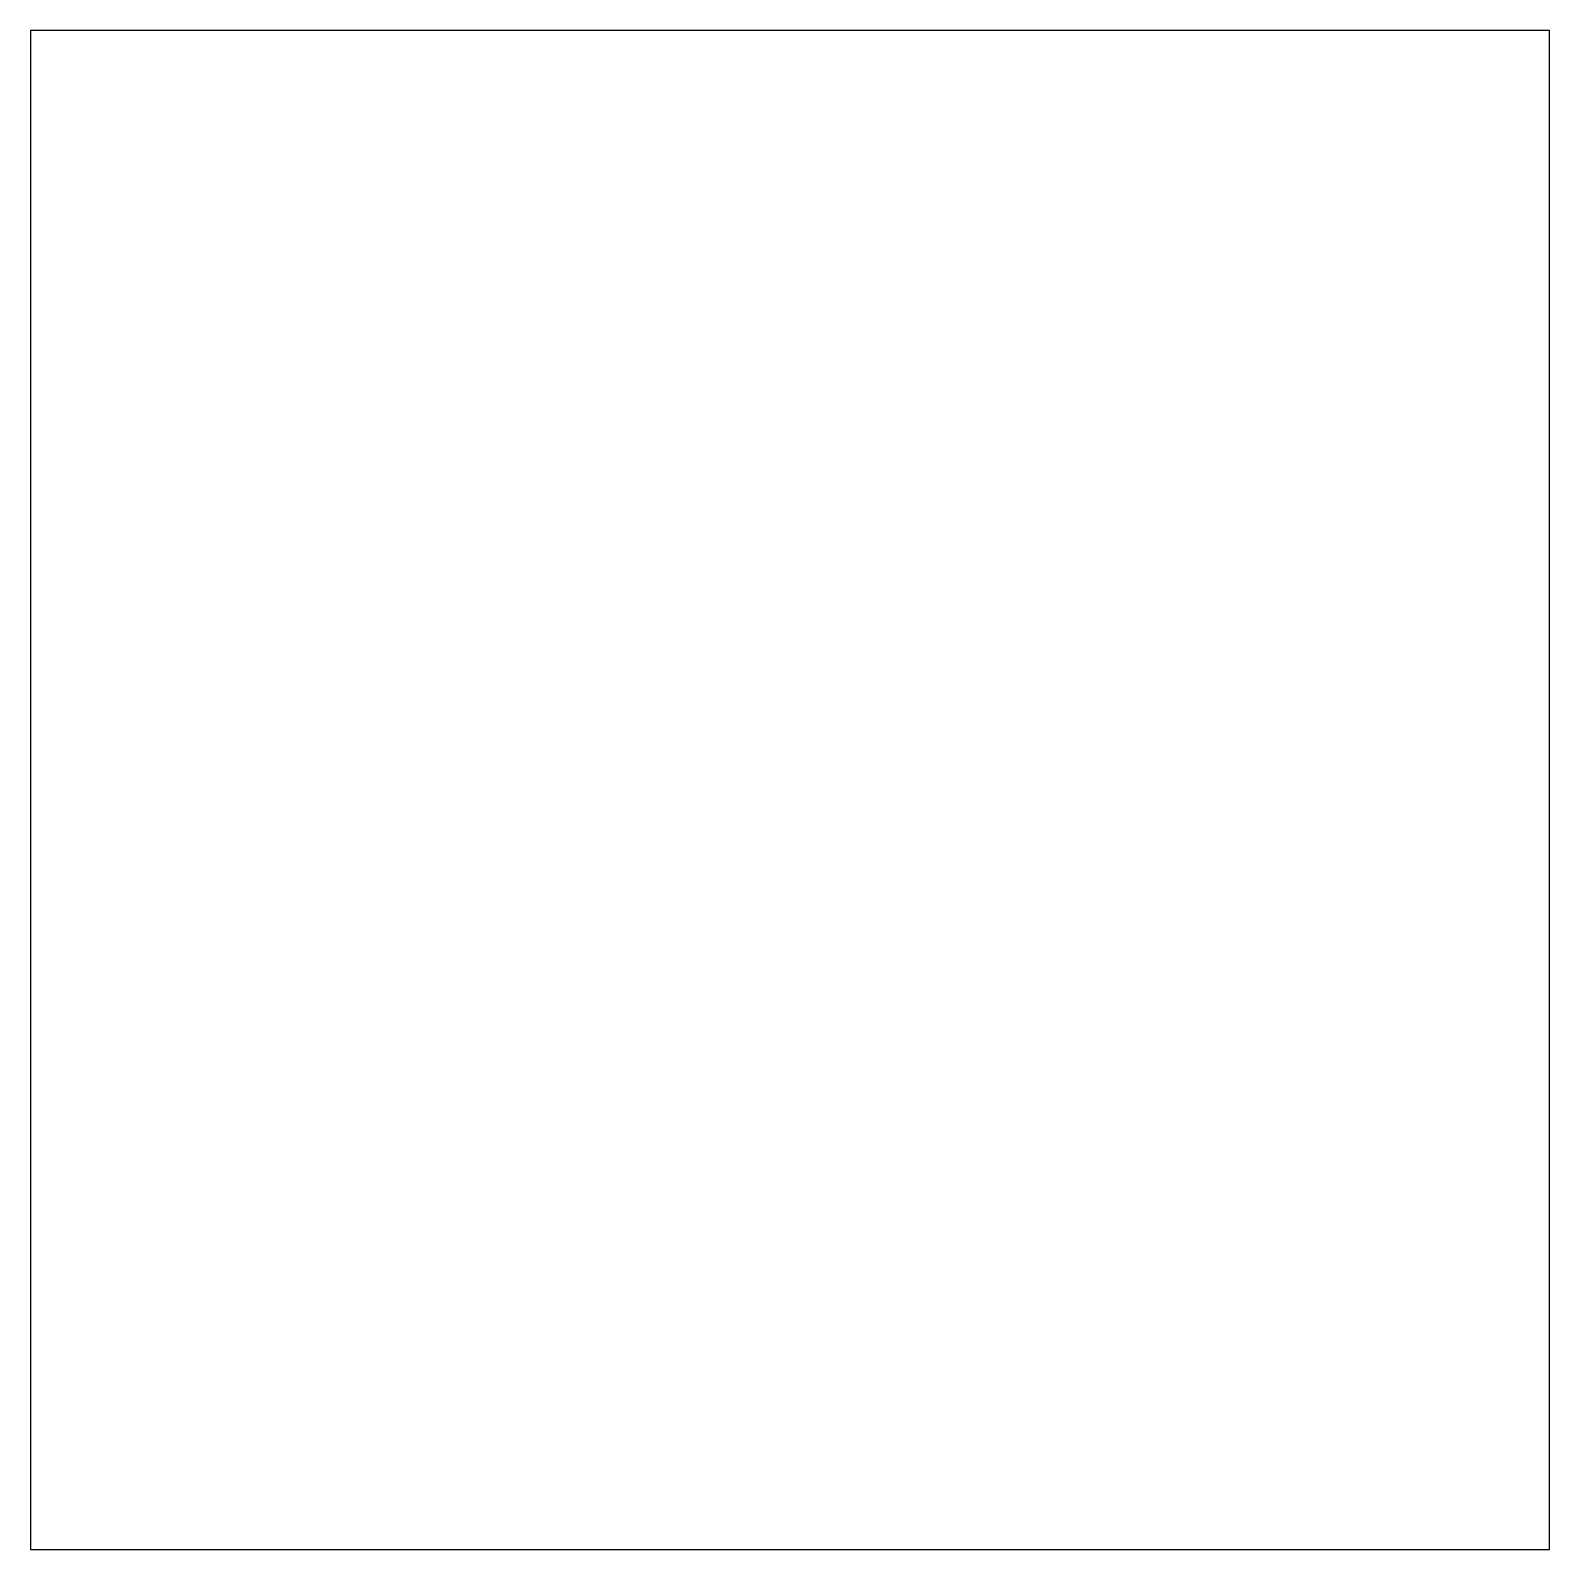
# Model space of a CAD drawing. Header units: centimetres. Extents: x -18 to 16.1, y -4.5 to 5.1.
# Drawn here: x -17.98 to -10.04, y -2.83 to 5.11 of the extents above; entities that cross this region are included whole.
import ezdxf

# ---------------------------------------------------------------- set-up
doc = ezdxf.new("R2010")
doc.units = ezdxf.units.CM
doc.header["$MEASUREMENT"] = 0
doc.layers.add('Layer 1', color=7, linetype='Continuous')

msp = doc.modelspace()

# ---------------------------------------------------------------- linework, layer by layer
at = {"layer": 'Layer 1', "color": 7}
msp.add_open_spline([(-17.97923, 1.13716), (-17.97923, 1.13716), (-17.97923, 5.10591), (-17.97923, 5.10591), (-17.97923, 5.10591), (-17.97923, 5.10591), (-14.01048, 5.10591), (-14.01048, 5.10591), (-14.01048, 5.10591), (-14.01048, 5.10591), (-10.04173, 5.10591), (-10.04173, 5.10591), (-10.04173, 5.10591), (-10.04173, 5.10591), (-10.04173, 1.13716), (-10.04173, 1.13716), (-10.04173, 1.13716), (-10.04173, 1.13716), (-10.04173, -2.83159), (-10.04173, -2.83159), (-10.04173, -2.83159), (-10.04173, -2.83159), (-14.01048, -2.83159), (-14.01048, -2.83159), (-14.01048, -2.83159), (-14.01048, -2.83159), (-17.97923, -2.83159), (-17.97923, -2.83159), (-17.97923, -2.83159), (-17.97923, -2.83159), (-17.97923, 1.13716), (-17.97923, 1.13716)], degree=3, knots=[0, 0, 0, 0, 0.1111111, 0.1111111, 0.1111111, 0.1111111, 0.2222222, 0.2222222, 0.2222222, 0.2222222, 0.3333333, 0.3333333, 0.3333333, 0.3333333, 0.4444444, 0.4444444, 0.4444444, 0.4444444, 0.5555556, 0.5555556, 0.5555556, 0.5555556, 0.6666667, 0.6666667, 0.6666667, 0.6666667, 0.7777778, 0.7777778, 0.7777778, 0.7777778, 1, 1, 1, 1], dxfattribs=at)

doc.saveas('drawing.dxf')
